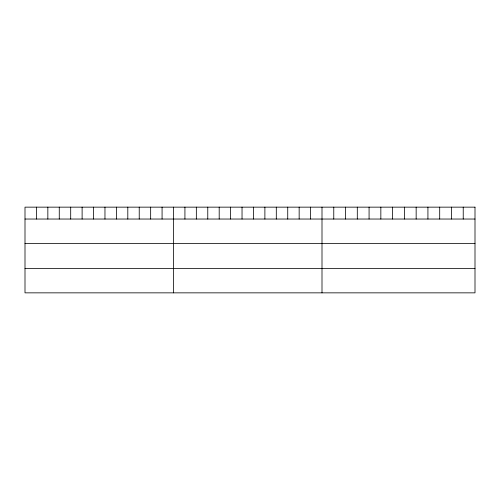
<?xml version="1.0" encoding="UTF-8"?>
<svg xmlns="http://www.w3.org/2000/svg" width="500" height="500" viewBox="0 0 500 500"><rect width="100%" height="100%" fill="white"/><g stroke="black" fill="none" stroke-linecap="round" stroke-linejoin="round"><path stroke-width="0.75" d="M25 219.037L475 219.037M25 243.394L475 243.394M25 268.494L475 268.494M463.231 207.15L463.231 219.037M451.463 207.15L451.463 219.037M439.694 207.15L439.694 219.037M427.925 207.15L427.925 219.037M416.156 207.15L416.156 219.037M404.387 207.15L404.387 219.037M392.612 207.15L392.612 219.037M380.844 207.15L380.844 219.037M369.075 207.15L369.075 219.037M357.306 207.15L357.306 219.037M345.538 207.15L345.538 219.037M333.769 207.15L333.769 219.037M322 207.15L322 292.85M310.575 207.15L310.575 219.037M299.156 207.15L299.156 219.037M287.731 207.15L287.731 219.037M276.306 207.15L276.306 219.037M264.887 207.15L264.887 219.037M253.463 207.15L253.463 219.037M242.037 207.15L242.037 219.037M230.613 207.15L230.613 219.037M219.194 207.15L219.194 219.037M207.769 207.15L207.769 219.037M196.344 207.15L196.344 219.037M184.925 207.15L184.925 219.037M173.5 207.15L173.5 292.85M162.075 207.15L162.075 219.037M150.656 207.15L150.656 219.037M139.231 207.15L139.231 219.037M127.806 207.15L127.806 219.037M116.388 207.15L116.388 219.037M104.963 207.15L104.963 219.037M93.537 207.15L93.537 219.037M82.112 207.15L82.112 219.037M70.694 207.15L70.694 219.037M59.269 207.15L59.269 219.037M47.844 207.15L47.844 219.037M36.425 207.15L36.425 219.037M475 207.15L25 207.15L25 292.85L475 292.85L475 207.15"/></g></svg>
